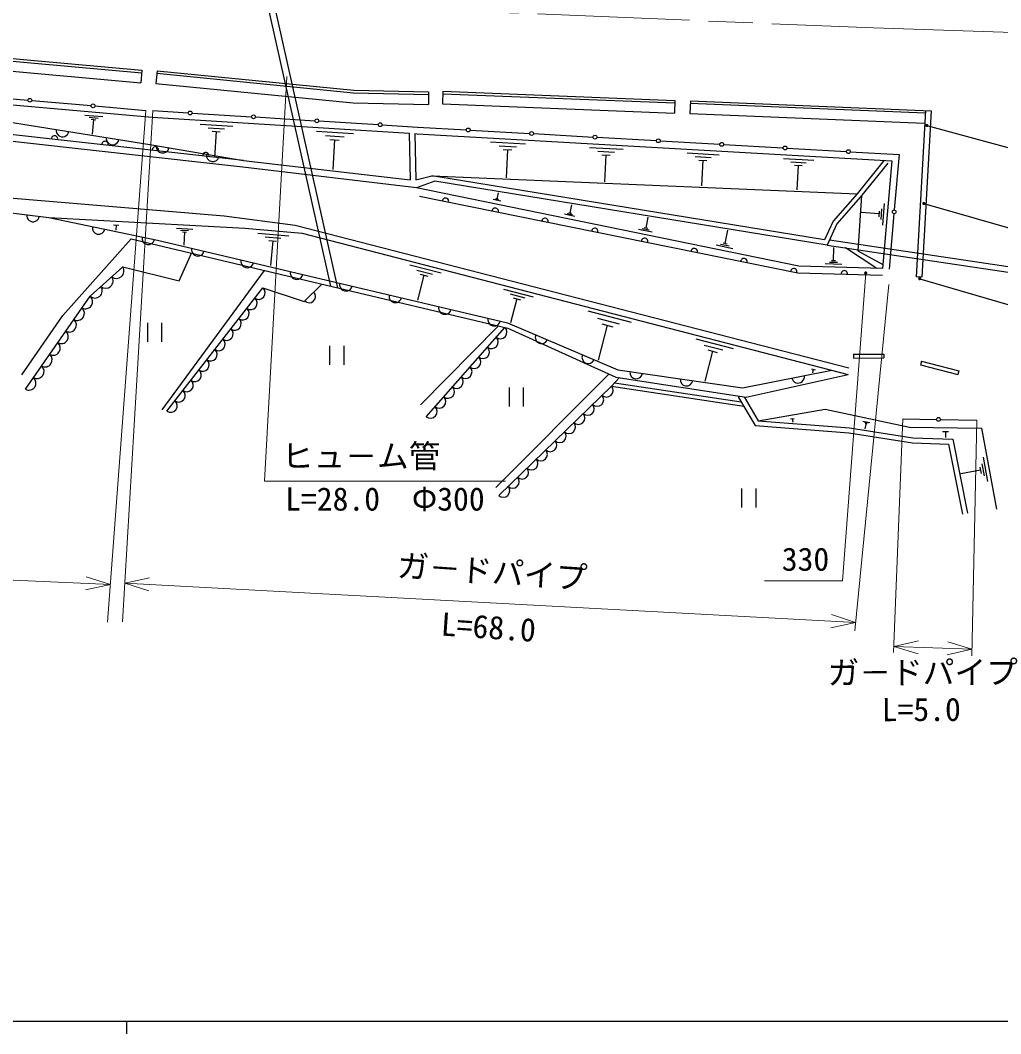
# Model space of a CAD drawing. Units: millimetres, scale not verified. Extents: x 40000 to 680000, y 20000 to 380000.
# Drawn here: x 159616 to 236882, y 204000 to 283882 of the extents above; entities that cross this region are included whole.
import ezdxf
from ezdxf.enums import TextEntityAlignment as Align

# ---------------------------------------------------------------- set-up
doc = ezdxf.new("R2010")
doc.units = ezdxf.units.MM
doc.header["$LTSCALE"] = 1000
doc.linetypes.add('CHAIN', pattern=[18.5, 12, -1.5, 3.5, -1.5])
for name, color, linetype, lineweight in [('S-BGD', 7, 'Continuous', 25), ('S-BMK', 2, 'CHAIN', 13), ('S-STR-HTXT', 7, 'Continuous', 13), ('S-STR-STRC', 7, 'Continuous', 25), ('S-TTL-BAND', 7, 'Continuous', 25)]:
    doc.layers.add(name, color=color, linetype=linetype, lineweight=lineweight)
doc.styles.add('@ＭＳ ゴシック', font='')
doc.styles.add('ＭＳ ゴシック', font='')
doc.styles.get('@ＭＳ ゴシック').set_extended_font_data('@MS Gothic')
doc.styles.get('ＭＳ ゴシック').set_extended_font_data('MS Gothic')

msp = doc.modelspace()

# ---------------------------------------------------------------- hatches: boundary and pattern name
at = {"layer": 'S-BGD'}
msp.add_hatch(color=256, dxfattribs=at).paths.add_polyline_path([(226280, 264085), (226259, 264090), (226237, 264091), (226215, 264089), (226194, 264082), (226175, 264072), (226157, 264059), (226142, 264044), (226131, 264025), (226122, 264005), (226117, 263984), (226116, 263962), (226118, 263941), (226124, 263920), (226134, 263900), (226147, 263883), (226163, 263868), (226181, 263856), (226201, 263847), (226223, 263842), (226244, 263841), (226266, 263844), (226287, 263850), (226306, 263860), (226324, 263873), (226339, 263889), (226351, 263907), (226359, 263927), (226364, 263948), (226366, 263970), (226363, 263991), (226357, 264012), (226347, 264032), (226334, 264049), (226318, 264064), (226300, 264076)])
at = {"layer": 'S-STR-STRC'}
for points in [[(231095, 275712), (231074, 275717), (231052, 275718), (231031, 275716), (231010, 275709), (230990, 275700), (230973, 275687), (230958, 275671), (230946, 275653), (230937, 275633), (230932, 275611), (230931, 275590), (230934, 275568), (230940, 275547), (230950, 275528), (230963, 275510), (230979, 275495), (230997, 275483), (231017, 275475), (231038, 275470), (231060, 275468), (231081, 275471), (231102, 275477), (231122, 275487), (231139, 275500), (231154, 275516), (231166, 275534), (231175, 275554), (231180, 275575), (231181, 275597), (231178, 275619), (231172, 275640), (231162, 275659), (231149, 275676), (231133, 275691), (231115, 275703)], [(230861, 269566), (230840, 269571), (230818, 269572), (230796, 269570), (230775, 269563), (230756, 269553), (230738, 269540), (230723, 269525), (230711, 269506), (230703, 269486), (230698, 269465), (230697, 269443), (230699, 269422), (230705, 269401), (230715, 269381), (230728, 269364), (230744, 269349), (230762, 269337), (230782, 269328), (230803, 269323), (230825, 269322), (230847, 269325), (230868, 269331), (230887, 269341), (230905, 269354), (230920, 269370), (230932, 269388), (230940, 269408), (230945, 269429), (230946, 269451), (230944, 269472), (230938, 269493), (230928, 269513), (230915, 269530), (230899, 269545), (230881, 269557)], [(230539, 263632), (230518, 263637), (230496, 263638), (230474, 263635), (230454, 263629), (230434, 263619), (230417, 263606), (230402, 263590), (230390, 263572), (230381, 263552), (230376, 263531), (230375, 263509), (230377, 263487), (230384, 263467), (230393, 263447), (230407, 263430), (230422, 263415), (230441, 263403), (230461, 263394), (230482, 263389), (230504, 263388), (230525, 263390), (230546, 263397), (230566, 263406), (230583, 263420), (230598, 263435), (230610, 263454), (230618, 263474), (230624, 263495), (230625, 263517), (230622, 263538), (230616, 263559), (230606, 263579), (230593, 263596), (230577, 263611), (230559, 263623)]]:
    msp.add_hatch(color=256, dxfattribs=at).paths.add_polyline_path(points)

# ---------------------------------------------------------------- linework, layer by layer
at = {"layer": 'S-BGD'}
for p, q in [((178073, 289715), (184063, 262930)), ((178561, 289824), (184604, 262802)), ((148275, 281625), (169190, 279748)), ((148293, 281824), (169208, 279947)), ((148204, 280828), (169119, 278951)), ((131270, 279718), (170023, 276237)), ((169208, 279947), (169119, 278951)), ((170407, 279902), (170308, 278907)), ((170387, 279703), (185886, 278168)), ((170407, 279902), (185898, 278368)), ((170308, 278907), (185837, 277369)), ((155537, 278001), (160219, 277592)), ((185886, 278168), (191795, 278032)), ((185898, 278368), (191799, 278232)), ((191799, 278232), (191776, 277232)), ((192924, 278288), (192885, 277289)), ((192916, 278089), (211194, 277368)), ((192924, 278288), (211202, 277568)), ((160518, 277566), (165200, 277156)), ((185837, 277369), (191776, 277232)), ((192885, 277289), (211163, 276568)), ((211202, 277568), (211163, 276568)), ((212423, 277545), (212381, 276546)), ((212415, 277345), (230930, 276574)), ((212423, 277545), (231389, 276755)), ((164704, 276413), (166135, 276285)), ((165499, 277130), (169508, 276779)), ((170056, 276762), (172856, 276588)), ((173156, 276570), (177847, 276278)), ((212381, 276546), (230886, 275775)), ((230942, 276774), (230212, 263667)), ((231389, 276755), (230660, 263642)), ((165049, 276238), (165764, 276174)), ((165215, 276079), (165573, 276047)), ((165394, 276063), (165291, 274918)), ((170023, 276237), (190269, 274978)), ((173800, 275701), (176361, 275542)), ((178146, 276259), (182837, 275968)), ((183137, 275949), (187827, 275658)), ((188127, 275639), (190927, 275465)), ((177161, 272294), (150999, 275207)), ((174424, 275405), (175705, 275326)), ((174728, 275129), (175369, 275090)), ((175048, 275109), (174921, 273061)), ((182953, 275132), (185885, 274950)), ((190269, 274978), (190340, 271299)), ((190706, 274951), (190896, 274939)), ((190706, 274951), (190777, 271307)), ((190896, 274939), (228301, 272810)), ((190927, 275465), (194775, 275246)), ((195074, 275229), (199766, 274962)), ((200066, 274945), (204758, 274678)), ((183668, 274794), (185134, 274702)), ((184016, 274478), (184749, 274432)), ((184383, 274455), (184237, 272109)), ((196673, 274310), (199432, 274153)), ((205058, 274661), (209750, 274393)), ((210050, 274376), (214742, 274109)), ((215042, 274092), (219734, 273825)), ((197347, 273995), (198727, 273916)), ((197677, 273699), (198366, 273660)), ((198021, 273680), (197896, 271473)), ((204482, 273865), (207125, 273715)), ((205128, 273563), (206449, 273488)), ((205443, 273280), (206104, 273243)), ((205773, 273262), (205653, 271147)), ((212174, 273427), (214702, 273284)), ((220034, 273808), (224726, 273541)), ((225026, 273524), (228873, 273305)), ((228873, 273305), (228492, 268931)), ((177220, 272825), (190340, 271299)), ((212791, 273139), (214056, 273067)), ((213093, 272868), (213725, 272832)), ((213409, 272850), (213294, 270827)), ((219750, 272996), (222166, 272859)), ((220340, 272720), (221548, 272651)), ((220629, 272461), (221232, 272427)), ((220931, 272444), (220821, 270512)), ((227694, 272844), (225558, 270213)), ((227981, 272612), (225841, 269975)), ((228301, 272810), (227560, 264304)), ((190846, 270674), (177161, 272294)), ((190777, 271307), (192042, 271618)), ((192042, 271618), (225558, 270213)), ((222987, 266576), (192042, 271618)), ((144580, 271078), (175694, 268466)), ((192288, 271203), (190846, 270674)), ((223204, 266166), (192288, 271203)), ((144740, 270436), (161877, 268346)), ((220982, 264501), (190846, 270674)), ((197201, 269804), (197300, 270285)), ((225558, 270213), (223665, 268035)), ((225915, 270067), (225608, 265711)), ((197478, 269622), (196876, 269745)), ((197340, 269713), (197039, 269775)), ((197277, 269789), (197126, 269819)), ((202944, 268676), (203080, 269344)), ((225841, 269975), (223978, 267831)), ((227706, 269438), (227557, 267728)), ((175694, 268466), (181290, 267729)), ((203327, 268424), (202492, 268595)), ((203135, 268550), (202718, 268635)), ((203048, 268655), (202839, 268698)), ((227289, 268613), (225921, 268732)), ((227308, 268826), (227271, 268399)), ((227498, 269025), (227423, 268170)), ((228466, 268632), (228084, 264258)), ((161877, 268346), (177320, 267491)), ((166962, 267764), (167373, 267741)), ((167167, 267752), (167144, 267341)), ((181290, 267729), (224917, 256498)), ((208929, 267501), (209105, 268362)), ((223665, 268035), (222987, 266576)), ((223978, 267831), (223204, 266166)), ((171926, 267489), (173216, 267417)), ((172241, 267342), (172886, 267306)), ((172395, 267204), (172718, 267186)), ((172557, 267195), (172500, 266163)), ((177320, 267491), (181842, 267106)), ((178329, 267104), (180782, 266895)), ((181842, 267106), (224859, 255972)), ((209423, 267175), (208346, 267396)), ((209176, 267338), (208638, 267448)), ((209063, 267473), (208794, 267528)), ((215167, 266275), (215385, 267339)), ((162966, 260600), (168360, 266644)), ((168360, 266644), (198046, 259624)), ((178921, 266806), (180148, 266702)), ((179207, 266535), (179820, 266483)), ((179514, 266509), (179347, 264546)), ((215777, 265873), (214448, 266146)), ((215472, 266074), (214807, 266211)), ((215333, 266241), (215001, 266310)), ((223204, 266166), (257467, 261050)), ((223389, 266565), (257997, 261397)), ((172148, 263342), (173112, 265520)), ((223708, 264922), (223740, 265961)), ((227130, 264316), (224652, 265950)), ((225608, 265711), (227589, 264643)), ((167687, 264438), (172148, 263342)), ((190320, 264602), (192787, 263963)), ((227560, 264304), (220982, 264501)), ((224350, 264643), (223052, 264682)), ((224029, 264783), (223380, 264802)), ((223871, 264918), (223546, 264927)), ((170788, 253184), (178858, 264161)), ((190873, 264196), (192106, 263876)), ((191426, 263789), (190915, 261815)), ((191117, 263869), (191734, 263709)), ((230660, 263642), (230212, 263667)), ((171172, 253080), (178722, 262789)), ((197686, 262695), (200036, 262087)), ((198213, 262308), (199388, 262004)), ((198739, 261921), (198253, 260042)), ((198446, 261997), (199033, 261845)), ((159745, 255948), (162966, 260600)), ((204332, 260975), (207770, 260085)), ((169632, 260044), (169632, 258544)), ((170757, 260044), (170757, 258544)), ((191162, 253562), (197295, 259801)), ((191612, 252636), (197811, 259679)), ((198046, 259624), (206558, 255763)), ((205103, 260409), (206821, 259964)), ((205873, 259843), (205161, 257093)), ((205443, 259954), (206303, 259731)), ((183978, 258212), (183978, 256712)), ((185103, 258212), (185103, 256712)), ((212858, 258768), (215799, 258007)), ((213517, 258284), (214988, 257903)), ((214177, 257799), (213567, 255446)), ((213809, 257894), (214544, 257704)), ((225290, 257559), (227664, 257576)), ((225290, 257559), (225292, 257259)), ((225292, 257259), (227667, 257276)), ((227664, 257576), (227667, 257276)), ((230632, 257005), (230557, 256715)), ((230557, 256715), (233497, 255957)), ((230632, 257005), (233572, 256248)), ((197092, 247047), (206022, 256006)), ((206197, 255043), (206826, 255725)), ((206558, 255763), (216809, 254182)), ((216809, 254182), (224859, 255972)), ((221972, 256409), (222249, 256337)), ((222111, 256373), (222039, 256097)), ((233572, 256248), (233497, 255957)), ((197324, 246433), (206197, 255043)), ((198134, 254931), (198134, 253431)), ((199259, 254931), (199259, 253431)), ((206197, 255043), (216632, 253472)), ((206443, 255310), (216436, 253805)), ((216247, 254269), (216226, 254161)), ((216226, 254161), (217536, 251935)), ((216665, 254204), (217775, 252318)), ((217775, 252318), (223038, 253237)), ((223038, 253237), (229681, 251800)), ((220319, 252458), (220598, 252506)), ((220458, 252482), (220507, 252203)), ((229180, 252475), (231829, 252427)), ((217536, 251935), (224918, 251363)), ((217775, 252318), (224965, 251760)), ((224965, 251760), (229964, 250962)), ((226018, 252286), (226575, 252165)), ((226145, 252200), (226424, 252139)), ((226272, 252114), (226176, 251668)), ((226202, 252129), (226342, 252099)), ((229681, 251800), (235373, 251730)), ((232129, 252422), (234988, 252371)), ((235373, 251730), (236559, 245340)), ((224918, 251363), (229926, 250563)), ((229964, 250962), (233109, 250866)), ((232283, 251468), (232764, 251462)), ((232524, 251465), (232518, 250984)), ((233109, 250866), (234257, 245019)), ((229926, 250563), (232778, 250476)), ((232778, 250476), (233865, 244942)), ((235493, 249441), (235849, 247519)), ((235242, 248649), (235331, 248169)), ((235390, 248925), (235568, 247964)), ((235287, 248409), (233749, 248124)), ((216448, 246975), (216448, 245475)), ((217573, 246975), (217573, 245475))]:
    msp.add_line(p, q, dxfattribs=at)
for points in [[(177220, 272825), (151039, 275740), (141348, 276121), (130690, 278385), (128771, 280023)], [(131270, 279718), (145373, 278011), (169996, 274063), (177220, 272825)], [(227553, 263765), (220883, 263957), (191074, 269986)], [(161877, 268346), (170441, 266548), (198014, 260036), (206714, 256322), (216532, 254923), (223570, 256305)], [(160030, 254797), (165118, 262123), (167687, 264438)], [(178722, 262789), (181978, 261714), (183386, 263091)]]:
    msp.add_lwpolyline(points, dxfattribs=at)
for centre in [(160369, 277579), (165350, 277143), (173006, 276579), (177996, 276269), (182987, 275959), (187977, 275648), (194924, 275237), (199916, 274953), (204908, 274669), (209900, 274385), (214892, 274101), (219884, 273817), (224876, 273532), (228479, 268781), (231979, 252425)]:
    msp.add_circle(centre, 150, dxfattribs=at)
for centre, radius, start, end in [((162943, 275194), 500, 170.89054, 350.89054), ((162318, 274530), 254, 343.25873, 184.03645), ((166293, 274088), 254, 343.25873, 184.03645), ((166892, 274561), 500, 170.89054, 350.89054), ((170840, 273918), 500, 170.27615, 350.27615), ((170268, 273645), 254, 343.25873, 184.03645), ((174244, 273202), 254, 343.25873, 184.03645), ((174783, 273243), 500, 170.27615, 350.27615), ((193127, 269617), 254, 338.17799, 178.9557), ((160623, 268499), 500, 173.04486, 353.04486), ((197048, 268824), 254, 338.17799, 178.9557), ((165791, 267524), 500, 168.14565, 348.14565), ((200969, 268031), 254, 338.17799, 178.9557), ((204889, 267238), 254, 338.17799, 178.9557), ((169706, 266702), 500, 168.14565, 348.14565), ((208810, 266446), 254, 338.17799, 178.9557), ((173603, 265801), 500, 166.71235, 346.71235), ((212731, 265653), 254, 338.17799, 178.9557), ((167204, 264113), 582, 230.13392, 33.90316), ((177496, 264882), 500, 166.71235, 346.71235), ((216651, 264860), 254, 338.17799, 178.9557), ((166347, 263341), 582, 230.13392, 33.90316), ((181389, 263962), 500, 166.71235, 346.71235), ((220572, 264067), 254, 338.17799, 178.9557), ((224556, 263897), 254, 347.9607, 188.73842), ((165491, 262570), 582, 230.13392, 33.90316), ((185282, 263043), 500, 166.71235, 346.71235), ((164750, 261700), 561, 241.441, 49.00334), ((178398, 262392), 513, 233.53679, 50.71671), ((182387, 262113), 500, 224.35391, 44.35391), ((189175, 262124), 500, 166.71235, 346.71235), ((177769, 261583), 513, 233.53679, 50.71671), ((193068, 261204), 500, 166.71235, 346.71235), ((164114, 260784), 561, 241.441, 49.00334), ((177139, 260774), 513, 233.53679, 50.71671), ((163478, 259868), 561, 241.441, 49.00334), ((176510, 259965), 513, 233.53679, 50.71671), ((196961, 260285), 500, 166.71235, 346.71235), ((197450, 259302), 522, 231.0306, 46.26368), ((162842, 258953), 561, 241.441, 49.00334), ((175881, 259156), 513, 233.53679, 50.71671), ((196761, 258520), 522, 231.0306, 46.26368), ((200697, 258891), 500, 156.88234, 336.88234), ((162206, 258037), 561, 241.441, 49.00334), ((175252, 258347), 513, 233.53679, 50.71671), ((196072, 257737), 522, 231.0306, 46.26368), ((161570, 257121), 561, 241.441, 49.00334), ((174623, 257538), 513, 233.53679, 50.71671), ((195384, 256955), 522, 231.0306, 46.26368), ((204376, 257320), 500, 156.88234, 336.88234), ((160934, 256205), 561, 241.441, 49.00334), ((173993, 256729), 513, 233.53679, 50.71671), ((194695, 256172), 522, 231.0306, 46.26368), ((160298, 255290), 561, 241.441, 49.00334), ((173364, 255919), 513, 233.53679, 50.71671), ((194006, 255390), 522, 231.0306, 46.26368), ((208157, 256117), 500, 171.89068, 351.89068), ((220909, 255783), 500, 191.11067, 11.11067), ((172735, 255110), 513, 233.53679, 50.71671), ((193317, 254607), 522, 231.0306, 46.26368), ((205817, 254696), 515, 225.85303, 42.42798), ((212117, 255552), 500, 171.89068, 351.89068), ((172106, 254301), 513, 233.53679, 50.71671), ((192628, 253825), 522, 231.0306, 46.26368), ((205077, 253978), 515, 225.85303, 42.42798), ((171476, 253492), 513, 233.53679, 50.71671), ((191940, 253042), 522, 231.0306, 46.26368), ((204338, 253261), 515, 225.85303, 42.42798), ((203598, 252543), 515, 225.85303, 42.42798), ((202859, 251825), 515, 225.85303, 42.42798), ((202119, 251108), 515, 225.85303, 42.42798), ((201380, 250390), 515, 225.85303, 42.42798), ((199901, 248955), 515, 225.85303, 42.42798), ((200641, 249673), 515, 225.85303, 42.42798), ((199162, 248238), 515, 225.85303, 42.42798), ((198422, 247520), 515, 225.85303, 42.42798), ((197683, 246803), 515, 225.85303, 42.42798)]:
    msp.add_arc(centre, radius, start, end, dxfattribs=at)
at = {"layer": 'S-BMK'}
for p, q in [((181884, 285145), (226845, 283279)), ((226845, 283279), (266825, 282004))]:
    msp.add_line(p, q, dxfattribs=at)
at = {"layer": 'S-STR-HTXT'}
for p, q in [((180630, 279462), (178851, 247567)), ((169508, 276779), (166496, 236449)), ((170056, 276762), (167665, 236471)), ((226243, 263954), (224411, 239703)), ((228072, 263065), (225373, 235745)), ((229180, 252475), (228437, 234053)), ((234988, 252371), (234606, 233777)), ((178851, 247567), (197851, 247567)), ((130494, 240968), (166718, 239420)), ((166718, 239420), (164810, 240020)), ((167846, 239520), (169803, 239933)), ((224411, 239703), (218255, 239703)), ((166718, 239420), (164766, 238985)), ((167846, 239520), (225439, 236412)), ((167846, 239520), (169747, 238899)), ((225439, 236412), (223537, 237033)), ((225439, 236412), (223482, 236000)), ((228456, 234514), (230403, 234972)), ((234618, 234323), (232703, 234901)), ((228456, 234514), (234618, 234323)), ((228456, 234514), (230371, 233937)), ((234618, 234323), (232671, 233866))]:
    msp.add_line(p, q, dxfattribs=at)
at = {"layer": 'S-STR-STRC'}
for p, q in [((231058, 275589), (242677, 272434)), ((230824, 269443), (241616, 266356)), ((230502, 263509), (240553, 260574))]:
    msp.add_line(p, q, dxfattribs=at)
at = {"layer": 'S-TTL-BAND'}
for p, q in [((40000, 205000), (579000, 205000)), ((168000, 205000), (168000, 204000))]:
    msp.add_line(p, q, dxfattribs=at)

# ---------------------------------------------------------------- texts
at = {"layer": 'S-STR-HTXT', "style": 'ＭＳ ゴシック'}
msp.add_text('ヒュ－ム管', height=1833, dxfattribs=at).set_placement((180226, 248067), align=Align.BOTTOM_LEFT)
msp.add_text('L=28.0\u3000Φ300', height=1833, dxfattribs=at).set_placement((188351, 247067), align=Align.TOP_CENTER)
msp.add_text('330', height=1833, dxfattribs=at).set_placement((221496, 241406), align=Align.MIDDLE_CENTER)
for rotation, p in [(356.146, (196709, 238964)), (0.175, (230741, 231015))]:
    msp.add_text('ガ－ドパイプ', height=1833, rotation=rotation, dxfattribs=at).set_placement(p, align=Align.BOTTOM_CENTER)
at = {"layer": 'S-STR-HTXT', "style": '@ＭＳ ゴシック'}
for s, rotation, p in [('L=68.0', 356.146, (196575, 236968)), ('L=5.0', 0.175, (230619, 230477))]:
    msp.add_text(s, height=1833, rotation=rotation, dxfattribs=at).set_placement(p, align=Align.TOP_CENTER)

doc.saveas('drawing.dxf')
